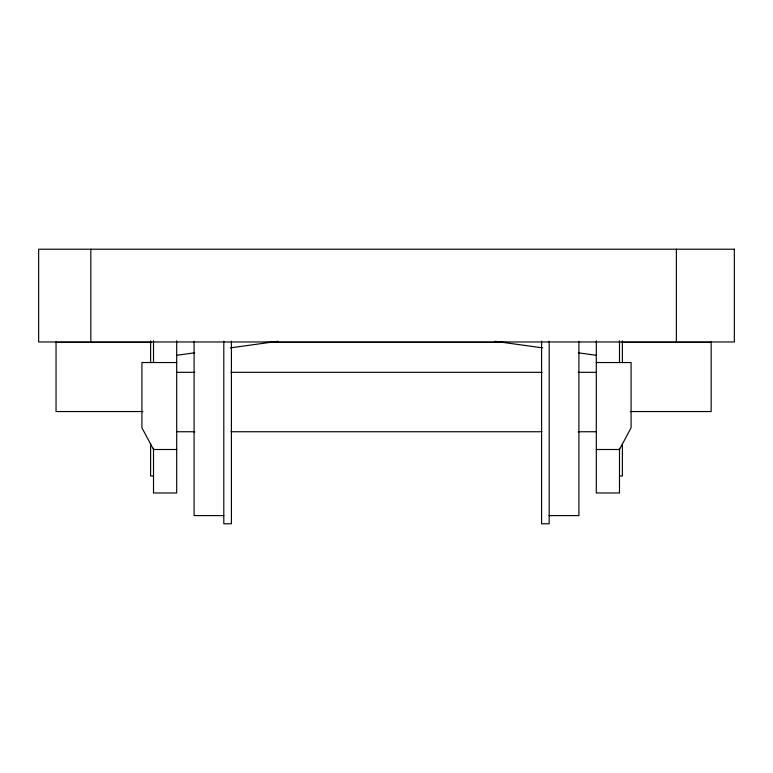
<?xml version="1.0" encoding="UTF-8"?>
<svg xmlns="http://www.w3.org/2000/svg" width="773" height="773" viewBox="0 0 773 773"><rect width="100%" height="100%" fill="white"/><g stroke="black" fill="none" stroke-linecap="round" stroke-linejoin="round"><path stroke-width="1.16" d="M176.698 355.29L194.583 352.826M230.344 347.879L278.029 341.289M56.043 342.42L151.353 342.42M265.97 342.42L507.262 342.42M621.879 342.42L711.16 342.42M176.698 362.537L141.913 362.537L141.913 427.759L153.508 449.5L176.698 449.5M596.302 362.537L631.087 362.537L631.087 427.759L619.492 449.5L596.302 449.5M176.698 372.325L194.786 372.325M230.963 372.325L542.037 372.325M578.214 372.325L596.292 372.325M142.908 411.545L56.043 411.545L56.043 341.975M630.324 411.545L711.16 411.545L711.16 341.975M176.698 431.749L194.786 431.749M230.963 431.749L542.037 431.749M578.214 431.749L596.292 431.749M153.508 475.975L150.609 475.975L150.609 443.393M619.492 475.975L622.391 475.975L622.391 443.393M223.803 515.601L194.091 515.601L194.091 341.308M549.188 515.601L578.9 515.601L578.9 341.308M494.971 341.289L542.656 347.879M578.417 352.826L596.302 355.29M676.375 249.215L676.375 341.975M622.391 340.893L622.391 362.614M619.492 340.796L619.492 362.605M619.492 448.234L619.492 492.981L596.302 492.981L596.302 340.796M549.188 341.164L549.188 523.785L541.583 523.785L541.583 341.164M231.417 341.164L231.417 523.785L223.803 523.785L223.803 341.164M176.698 340.796L176.698 492.981L153.508 492.981L153.508 448.234M153.508 340.796L153.508 362.605M150.609 340.893L150.609 362.614M90.828 249.215L90.828 341.975M734.35 249.215L38.65 249.215L38.65 341.975L734.35 341.975L734.35 249.215"/></g></svg>
